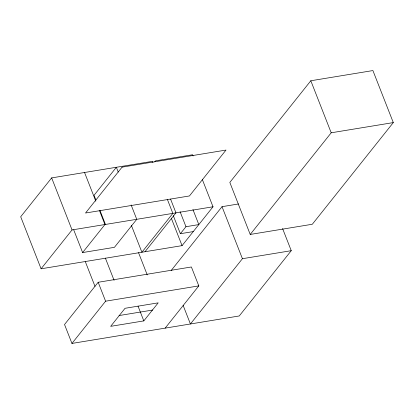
<?xml version="1.0" encoding="UTF-8"?>
<svg xmlns="http://www.w3.org/2000/svg" width="414" height="414" viewBox="0 0 414 414"><rect width="100%" height="100%" fill="white"/><g stroke="black" fill="none" stroke-linecap="round" stroke-linejoin="round"><path stroke-width="0.62" d="M152.926 162.542L152.456 161.346L51.657 177.901L20.7 216.755L41.09 268.789L182.062 245.642L213.019 206.783L202.234 179.272M41.09 268.789L72.046 229.93L213.019 206.783M154.774 161.843L155.576 160.834L192.624 154.753L193.095 155.949M73.702 229.832L82.609 252.561L104.939 224.533L99.546 210.773M165.155 328.131L198.803 285.893L191.387 266.973L98.185 282.276L64.532 324.514L71.948 343.434L239.251 315.965L291.254 250.687L282.586 228.559M71.948 343.434L105.596 301.195L198.803 285.893M145.014 251.722L175.966 212.868L170.578 199.113M173.311 215.668L180.38 233.708L185.964 226.701L198.834 224.59L192.94 209.556M310.816 80.761L229.827 182.419L250.222 234.448L312.316 224.253L393.3 122.596L372.91 70.566L310.816 80.761L331.205 132.791L250.222 234.448M171.225 270.445L222.028 206.674L238.521 203.967M143.818 320.897L158.195 302.851L125.049 308.295L110.667 326.341L143.818 320.897L138.022 306.117M291.254 250.687L242.423 258.703L190.419 323.981L183.154 305.444M331.205 132.791L393.3 122.596M180.38 233.708L193.25 231.597M82.609 252.561L114.424 247.334L136.755 219.306L131.129 204.951M119.061 315.561L152.668 310.045M222.028 206.674L242.423 258.703M180.069 211.668L185.964 226.701M167.458 199.626L172.85 213.381L141.893 252.235L131.347 225.325M171.277 218.131L182.062 245.642M118.238 172.058L116.36 167.277L94.035 195.304L95.908 200.086M138.53 252.669L147.244 274.912M99.893 210.255L105.518 224.605M84.549 172.498L95.8 201.204M105.379 258.108L114.098 280.356M98.185 282.276L105.596 301.195M85.346 261.731L95.008 286.379M51.657 177.901L72.046 229.93M122.078 167.132L85.522 213.019L189.441 195.957L225.997 150.07L122.078 167.132"/></g></svg>
